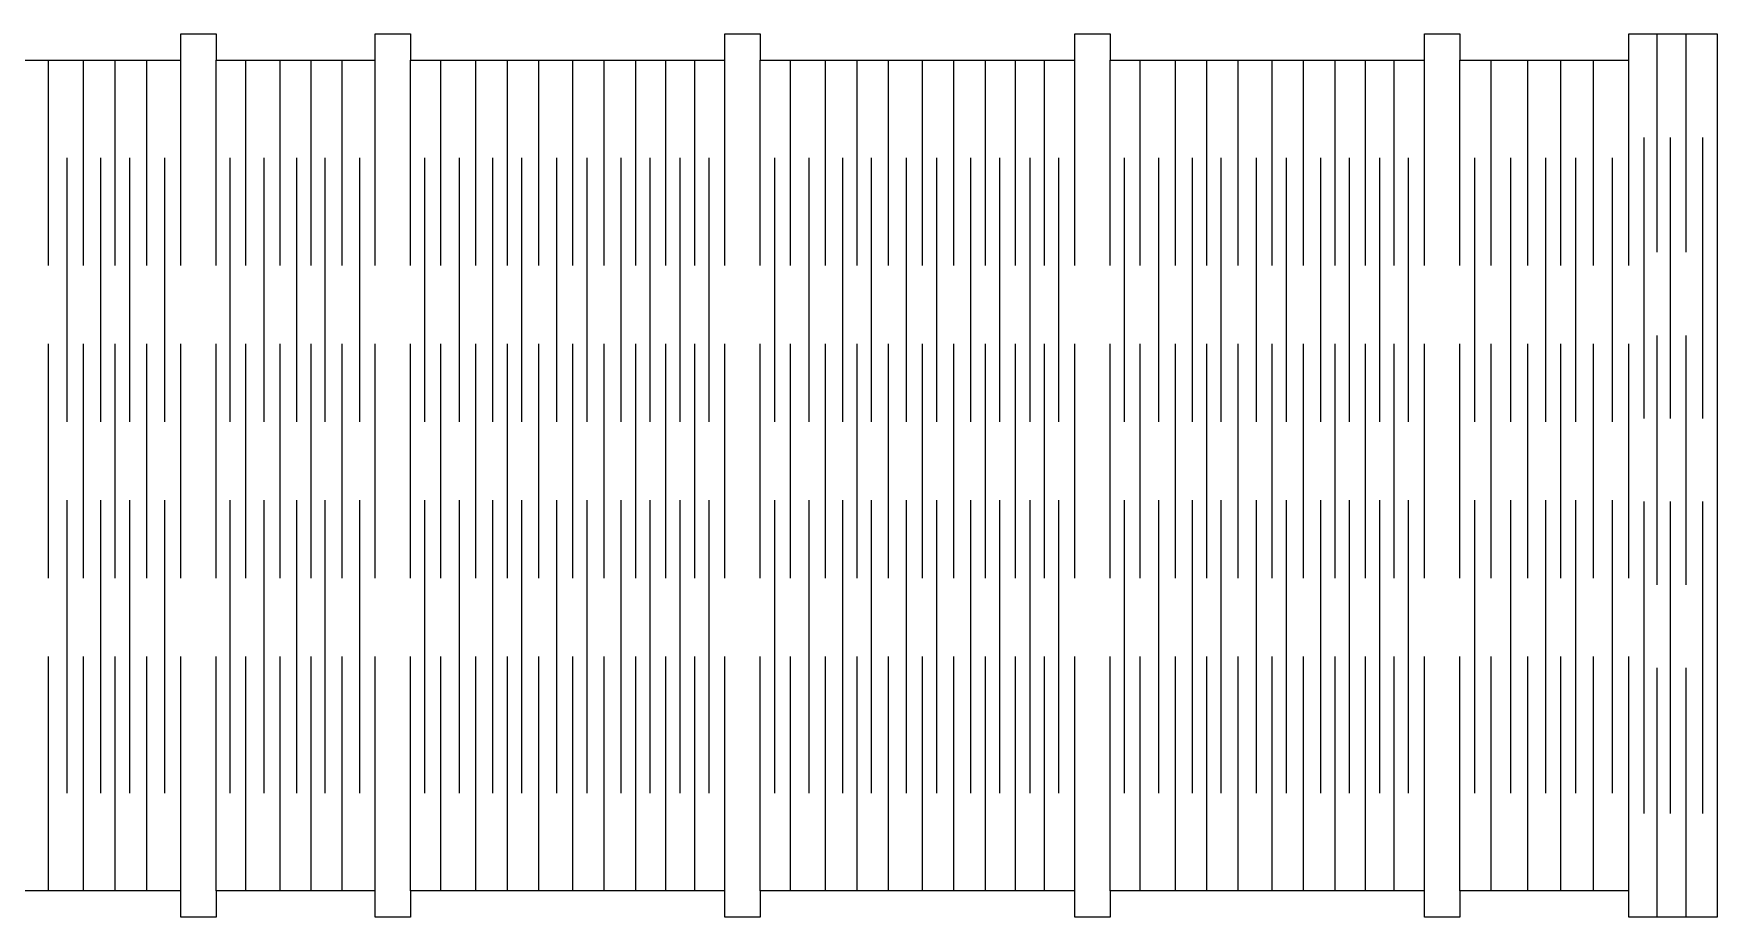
# Model space of a CAD drawing. Header units: millimetres. Extents: x -385 to 385, y -605 to 605.
# Drawn here: x -194.2 to -3.5, y -604.7 to -504.7 of the extents above; entities that cross this region are included whole.
import ezdxf

# ---------------------------------------------------------------- set-up
doc = ezdxf.new("R2010")
doc.units = ezdxf.units.MM
doc.header["$MEASUREMENT"] = 0
doc.layers.add('Camada 1', color=7, linetype='Continuous')

msp = doc.modelspace()

# ---------------------------------------------------------------- linework, layer by layer
at = {"layer": 'Camada 1', "color": 250, "lineweight": 20}
msp.add_open_spline([(-72.3101, -601.7495), (-72.3101, -601.7495), (-36.698, -601.7495), (-36.698, -601.7495), (-36.698, -601.7495), (-36.698, -601.7495), (-36.698, -604.7495), (-36.698, -604.7495), (-36.698, -604.7495), (-36.698, -604.7495), (-32.6941, -604.7495), (-32.6941, -604.7495), (-32.6941, -604.7495), (-32.6941, -604.7495), (-32.6941, -601.7495), (-32.6941, -601.7495), (-32.6941, -601.7495), (-32.6941, -601.7495), (-13.5233, -601.7495), (-13.5233, -601.7495), (-13.5233, -601.7495), (-13.5233, -601.7495), (-13.5233, -604.7495), (-13.5233, -604.7495), (-13.5233, -604.7495), (-13.5233, -604.7495), (-3.5152, -604.7495), (-3.5152, -604.7495), (-3.5152, -604.7495), (-3.5152, -604.7495), (-3.5152, -504.7495), (-3.5152, -504.7495), (-3.5152, -504.7495), (-3.5152, -504.7495), (-13.5233, -504.7495), (-13.5233, -504.7495), (-13.5233, -504.7495), (-13.5233, -504.7495), (-13.5233, -507.7495), (-13.5233, -507.7495), (-13.5233, -507.7495), (-13.5233, -507.7495), (-32.6941, -507.7495), (-32.6941, -507.7495), (-32.6941, -507.7495), (-32.6941, -507.7495), (-32.6941, -504.7495), (-32.6941, -504.7495), (-32.6941, -504.7495), (-32.6941, -504.7495), (-36.698, -504.7495), (-36.698, -504.7495), (-36.698, -504.7495), (-36.698, -504.7495), (-36.698, -507.7495), (-36.698, -507.7495), (-36.698, -507.7495), (-36.698, -507.7495), (-72.3101, -507.7495), (-72.3101, -507.7495), (-72.3101, -507.7495), (-72.3101, -507.7495), (-72.3101, -504.7495), (-72.3101, -504.7495), (-72.3101, -504.7495), (-72.3101, -504.7495), (-76.314, -504.7495), (-76.314, -504.7495), (-76.314, -504.7495), (-76.314, -504.7495), (-76.314, -507.7495), (-76.314, -507.7495), (-76.314, -507.7495), (-76.314, -507.7495), (-111.926, -507.7495), (-111.926, -507.7495), (-111.926, -507.7495), (-111.926, -507.7495), (-111.926, -504.7495), (-111.926, -504.7495), (-111.926, -504.7495), (-111.926, -504.7495), (-115.93, -504.7495), (-115.93, -504.7495), (-115.93, -504.7495), (-115.93, -504.7495), (-115.93, -507.7495), (-115.93, -507.7495), (-115.93, -507.7495), (-115.93, -507.7495), (-151.542, -507.7495), (-151.542, -507.7495), (-151.542, -507.7495), (-151.542, -507.7495), (-151.542, -504.7495), (-151.542, -504.7495), (-151.542, -504.7495), (-151.542, -504.7495), (-155.546, -504.7495), (-155.546, -504.7495), (-155.546, -504.7495), (-155.546, -504.7495), (-155.546, -507.7495), (-155.546, -507.7495), (-155.546, -507.7495), (-155.546, -507.7495), (-173.5685, -507.7495), (-173.5685, -507.7495), (-173.5685, -507.7495), (-173.5685, -507.7495), (-173.5685, -504.7495), (-173.5685, -504.7495), (-173.5685, -504.7495), (-173.5685, -504.7495), (-177.5699, -504.7495), (-177.5699, -504.7495), (-177.5699, -504.7495), (-177.5699, -504.7495), (-177.5699, -507.7495), (-177.5699, -507.7495), (-177.5699, -507.7495), (-177.5699, -507.7495), (-196.0045, -507.7495), (-196.0045, -507.7495), (-196.0045, -507.7495), (-196.0045, -507.7495), (-196.0045, -504.7495), (-196.0045, -504.7495), (-196.0045, -504.7495), (-196.0045, -504.7495), (-200.0059, -504.7495), (-200.0059, -504.7495), (-200.0059, -504.7495), (-200.0059, -504.7495), (-200.0059, -507.7495), (-200.0059, -507.7495), (-200.0059, -507.7495), (-200.0059, -507.7495), (-218.0095, -507.7495), (-218.0095, -507.7495), (-218.0095, -507.7495), (-218.0095, -507.7495), (-218.0095, -504.7495), (-218.0095, -504.7495), (-218.0095, -504.7495), (-218.0095, -504.7495), (-233.0095, -504.7495), (-233.0095, -504.7495), (-233.0095, -504.7495), (-233.0095, -504.7495), (-233.0095, -507.7495), (-233.0095, -507.7495), (-233.0095, -507.7495), (-233.0095, -507.7495), (-264.3383, -507.7495), (-264.3383, -507.7495), (-264.3383, -507.7495), (-264.3383, -507.7495), (-264.3383, -504.7495), (-264.3383, -504.7495), (-264.3383, -504.7495), (-264.3383, -504.7495), (-279.3383, -504.7495), (-279.3383, -504.7495), (-279.3383, -504.7495), (-279.3383, -504.7495), (-279.3383, -507.7495), (-279.3383, -507.7495), (-279.3383, -507.7495), (-279.3383, -507.7495), (-310.6672, -507.7495), (-310.6672, -507.7495), (-310.6672, -507.7495), (-310.6672, -507.7495), (-310.6672, -504.7495), (-310.6672, -504.7495), (-310.6672, -504.7495), (-310.6672, -504.7495), (-325.6672, -504.7495), (-325.6672, -504.7495), (-325.6672, -504.7495), (-325.6672, -504.7495), (-325.6672, -507.7495), (-325.6672, -507.7495), (-325.6672, -507.7495), (-325.6672, -507.7495), (-356.996, -507.7495), (-356.996, -507.7495), (-356.996, -507.7495), (-356.996, -507.7495), (-356.996, -504.7495), (-356.996, -504.7495), (-356.996, -504.7495), (-356.996, -504.7495), (-371.996, -504.7495), (-371.996, -504.7495), (-371.996, -504.7495), (-371.996, -504.7495), (-371.996, -507.7495), (-371.996, -507.7495), (-371.996, -507.7495), (-371.996, -507.7495), (-381.996, -507.7495), (-381.996, -507.7495), (-381.996, -507.7495), (-381.996, -507.7495), (-381.996, -517.7495), (-381.996, -517.7495), (-381.996, -517.7495), (-381.996, -517.7495), (-384.996, -517.7495), (-384.996, -517.7495), (-384.996, -517.7495), (-384.996, -517.7495), (-384.996, -527.7495), (-384.996, -527.7495), (-384.996, -527.7495), (-384.996, -527.7495), (-381.996, -527.7495), (-381.996, -527.7495), (-381.996, -527.7495), (-381.996, -527.7495), (-381.996, -549.7495), (-381.996, -549.7495), (-381.996, -549.7495), (-381.996, -549.7495), (-384.996, -549.7495), (-384.996, -549.7495), (-384.996, -549.7495), (-384.996, -549.7495), (-384.996, -559.7495), (-384.996, -559.7495), (-384.996, -559.7495), (-384.996, -559.7495), (-381.996, -559.7495), (-381.996, -559.7495), (-381.996, -559.7495), (-381.996, -559.7495), (-381.996, -581.7495), (-381.996, -581.7495), (-381.996, -581.7495), (-381.996, -581.7495), (-384.996, -581.7495), (-384.996, -581.7495), (-384.996, -581.7495), (-384.996, -581.7495), (-384.996, -591.7495), (-384.996, -591.7495), (-384.996, -591.7495), (-384.996, -591.7495), (-381.996, -591.7495), (-381.996, -591.7495), (-381.996, -591.7495), (-381.996, -591.7495), (-381.996, -601.7495), (-381.996, -601.7495), (-381.996, -601.7495), (-381.996, -601.7495), (-371.996, -601.7495), (-371.996, -601.7495), (-371.996, -601.7495), (-371.996, -601.7495), (-371.996, -604.7495), (-371.996, -604.7495), (-371.996, -604.7495), (-371.996, -604.7495), (-356.996, -604.7495), (-356.996, -604.7495), (-356.996, -604.7495), (-356.996, -604.7495), (-356.996, -601.7495), (-356.996, -601.7495), (-356.996, -601.7495), (-356.996, -601.7495), (-325.6672, -601.7495), (-325.6672, -601.7495), (-325.6672, -601.7495), (-325.6672, -601.7495), (-325.6672, -604.7495), (-325.6672, -604.7495), (-325.6672, -604.7495), (-325.6672, -604.7495), (-310.6672, -604.7495), (-310.6672, -604.7495), (-310.6672, -604.7495), (-310.6672, -604.7495), (-310.6672, -601.7495), (-310.6672, -601.7495), (-310.6672, -601.7495), (-310.6672, -601.7495), (-279.3383, -601.7495), (-279.3383, -601.7495), (-279.3383, -601.7495), (-279.3383, -601.7495), (-279.3383, -604.7495), (-279.3383, -604.7495), (-279.3383, -604.7495), (-279.3383, -604.7495), (-264.3383, -604.7495), (-264.3383, -604.7495), (-264.3383, -604.7495), (-264.3383, -604.7495), (-264.3383, -601.7495), (-264.3383, -601.7495), (-264.3383, -601.7495), (-264.3383, -601.7495), (-233.0095, -601.7495), (-233.0095, -601.7495), (-233.0095, -601.7495), (-233.0095, -601.7495), (-233.0095, -604.7495), (-233.0095, -604.7495), (-233.0095, -604.7495), (-233.0095, -604.7495), (-218.0095, -604.7495), (-218.0095, -604.7495), (-218.0095, -604.7495), (-218.0095, -604.7495), (-218.0095, -601.7495), (-218.0095, -601.7495), (-218.0095, -601.7495), (-218.0095, -601.7495), (-200.0059, -601.7495), (-200.0059, -601.7495), (-200.0059, -601.7495), (-200.0059, -601.7495), (-200.0059, -604.7495), (-200.0059, -604.7495), (-200.0059, -604.7495), (-200.0059, -604.7495), (-196.0045, -604.7495), (-196.0045, -604.7495), (-196.0045, -604.7495), (-196.0045, -604.7495), (-196.0045, -601.7495), (-196.0045, -601.7495), (-196.0045, -601.7495), (-196.0045, -601.7495), (-177.5699, -601.7495), (-177.5699, -601.7495), (-177.5699, -601.7495), (-177.5699, -601.7495), (-177.5699, -604.7495), (-177.5699, -604.7495), (-177.5699, -604.7495), (-177.5699, -604.7495), (-173.5685, -604.7495), (-173.5685, -604.7495), (-173.5685, -604.7495), (-173.5685, -604.7495), (-173.5685, -601.7495), (-173.5685, -601.7495), (-173.5685, -601.7495), (-173.5685, -601.7495), (-155.546, -601.7495), (-155.546, -601.7495), (-155.546, -601.7495), (-155.546, -601.7495), (-155.546, -604.7495), (-155.546, -604.7495), (-155.546, -604.7495), (-155.546, -604.7495), (-151.542, -604.7495), (-151.542, -604.7495), (-151.542, -604.7495), (-151.542, -604.7495), (-151.542, -601.7495), (-151.542, -601.7495), (-151.542, -601.7495), (-151.542, -601.7495), (-115.93, -601.7495), (-115.93, -601.7495), (-115.93, -601.7495), (-115.93, -601.7495), (-115.93, -604.7495), (-115.93, -604.7495), (-115.93, -604.7495), (-115.93, -604.7495), (-111.926, -604.7495), (-111.926, -604.7495), (-111.926, -604.7495), (-111.926, -604.7495), (-111.926, -601.7495), (-111.926, -601.7495), (-111.926, -601.7495), (-111.926, -601.7495), (-76.314, -601.7495), (-76.314, -601.7495), (-76.314, -601.7495), (-76.314, -601.7495), (-76.314, -604.7495), (-76.314, -604.7495), (-76.314, -604.7495), (-76.314, -604.7495), (-72.3101, -604.7495), (-72.3101, -604.7495), (-72.3101, -604.7495), (-72.3101, -604.7495), (-72.3101, -601.7495), (-72.3101, -601.7495)], degree=3, knots=[0, 0, 0, 0, 0.00990099, 0.00990099, 0.00990099, 0.00990099, 0.01980198, 0.01980198, 0.01980198, 0.01980198, 0.02970297, 0.02970297, 0.02970297, 0.02970297, 0.03960396, 0.03960396, 0.03960396, 0.03960396, 0.04950495, 0.04950495, 0.04950495, 0.04950495, 0.05940594, 0.05940594, 0.05940594, 0.05940594, 0.06930693, 0.06930693, 0.06930693, 0.06930693, 0.07920792, 0.07920792, 0.07920792, 0.07920792, 0.08910891, 0.08910891, 0.08910891, 0.08910891, 0.0990099, 0.0990099, 0.0990099, 0.0990099, 0.10891089, 0.10891089, 0.10891089, 0.10891089, 0.11881188, 0.11881188, 0.11881188, 0.11881188, 0.12871287, 0.12871287, 0.12871287, 0.12871287, 0.13861386, 0.13861386, 0.13861386, 0.13861386, 0.14851485, 0.14851485, 0.14851485, 0.14851485, 0.15841584, 0.15841584, 0.15841584, 0.15841584, 0.16831683, 0.16831683, 0.16831683, 0.16831683, 0.17821782, 0.17821782, 0.17821782, 0.17821782, 0.18811881, 0.18811881, 0.18811881, 0.18811881, 0.1980198, 0.1980198, 0.1980198, 0.1980198, 0.20792079, 0.20792079, 0.20792079, 0.20792079, 0.21782178, 0.21782178, 0.21782178, 0.21782178, 0.22772277, 0.22772277, 0.22772277, 0.22772277, 0.23762376, 0.23762376, 0.23762376, 0.23762376, 0.24752475, 0.24752475, 0.24752475, 0.24752475, 0.25742574, 0.25742574, 0.25742574, 0.25742574, 0.26732673, 0.26732673, 0.26732673, 0.26732673, 0.27722772, 0.27722772, 0.27722772, 0.27722772, 0.28712871, 0.28712871, 0.28712871, 0.28712871, 0.2970297, 0.2970297, 0.2970297, 0.2970297, 0.30693069, 0.30693069, 0.30693069, 0.30693069, 0.31683168, 0.31683168, 0.31683168, 0.31683168, 0.32673267, 0.32673267, 0.32673267, 0.32673267, 0.33663366, 0.33663366, 0.33663366, 0.33663366, 0.34653465, 0.34653465, 0.34653465, 0.34653465, 0.35643564, 0.35643564, 0.35643564, 0.35643564, 0.36633663, 0.36633663, 0.36633663, 0.36633663, 0.37623762, 0.37623762, 0.37623762, 0.37623762, 0.38613861, 0.38613861, 0.38613861, 0.38613861, 0.3960396, 0.3960396, 0.3960396, 0.3960396, 0.40594059, 0.40594059, 0.40594059, 0.40594059, 0.41584158, 0.41584158, 0.41584158, 0.41584158, 0.42574257, 0.42574257, 0.42574257, 0.42574257, 0.43564356, 0.43564356, 0.43564356, 0.43564356, 0.44554455, 0.44554455, 0.44554455, 0.44554455, 0.45544554, 0.45544554, 0.45544554, 0.45544554, 0.46534653, 0.46534653, 0.46534653, 0.46534653, 0.47524752, 0.47524752, 0.47524752, 0.47524752, 0.48514851, 0.48514851, 0.48514851, 0.48514851, 0.4950495, 0.4950495, 0.4950495, 0.4950495, 0.5049505, 0.5049505, 0.5049505, 0.5049505, 0.51485149, 0.51485149, 0.51485149, 0.51485149, 0.52475248, 0.52475248, 0.52475248, 0.52475248, 0.53465347, 0.53465347, 0.53465347, 0.53465347, 0.54455446, 0.54455446, 0.54455446, 0.54455446, 0.55445545, 0.55445545, 0.55445545, 0.55445545, 0.56435644, 0.56435644, 0.56435644, 0.56435644, 0.57425743, 0.57425743, 0.57425743, 0.57425743, 0.58415842, 0.58415842, 0.58415842, 0.58415842, 0.59405941, 0.59405941, 0.59405941, 0.59405941, 0.6039604, 0.6039604, 0.6039604, 0.6039604, 0.61386139, 0.61386139, 0.61386139, 0.61386139, 0.62376238, 0.62376238, 0.62376238, 0.62376238, 0.63366337, 0.63366337, 0.63366337, 0.63366337, 0.64356436, 0.64356436, 0.64356436, 0.64356436, 0.65346535, 0.65346535, 0.65346535, 0.65346535, 0.66336634, 0.66336634, 0.66336634, 0.66336634, 0.67326733, 0.67326733, 0.67326733, 0.67326733, 0.68316832, 0.68316832, 0.68316832, 0.68316832, 0.69306931, 0.69306931, 0.69306931, 0.69306931, 0.7029703, 0.7029703, 0.7029703, 0.7029703, 0.71287129, 0.71287129, 0.71287129, 0.71287129, 0.72277228, 0.72277228, 0.72277228, 0.72277228, 0.73267327, 0.73267327, 0.73267327, 0.73267327, 0.74257426, 0.74257426, 0.74257426, 0.74257426, 0.75247525, 0.75247525, 0.75247525, 0.75247525, 0.76237624, 0.76237624, 0.76237624, 0.76237624, 0.77227723, 0.77227723, 0.77227723, 0.77227723, 0.78217822, 0.78217822, 0.78217822, 0.78217822, 0.79207921, 0.79207921, 0.79207921, 0.79207921, 0.8019802, 0.8019802, 0.8019802, 0.8019802, 0.81188119, 0.81188119, 0.81188119, 0.81188119, 0.82178218, 0.82178218, 0.82178218, 0.82178218, 0.83168317, 0.83168317, 0.83168317, 0.83168317, 0.84158416, 0.84158416, 0.84158416, 0.84158416, 0.85148515, 0.85148515, 0.85148515, 0.85148515, 0.86138614, 0.86138614, 0.86138614, 0.86138614, 0.87128713, 0.87128713, 0.87128713, 0.87128713, 0.88118812, 0.88118812, 0.88118812, 0.88118812, 0.89108911, 0.89108911, 0.89108911, 0.89108911, 0.9009901, 0.9009901, 0.9009901, 0.9009901, 0.91089109, 0.91089109, 0.91089109, 0.91089109, 0.92079208, 0.92079208, 0.92079208, 0.92079208, 0.93069307, 0.93069307, 0.93069307, 0.93069307, 0.94059406, 0.94059406, 0.94059406, 0.94059406, 0.95049505, 0.95049505, 0.95049505, 0.95049505, 0.96039604, 0.96039604, 0.96039604, 0.96039604, 0.97029703, 0.97029703, 0.97029703, 0.97029703, 0.98019802, 0.98019802, 0.98019802, 0.98019802, 1, 1, 1, 1], dxfattribs=at)
for points in [[(-10.3204, -529.4852), (-10.3204, -529.4852), (-10.3204, -504.7495), (-10.3204, -504.7495)], [(-7.0403, -529.4852), (-7.0403, -529.4852), (-7.0403, -504.7495), (-7.0403, -504.7495)], [(-192.5662, -531.0011), (-192.5662, -531.0011), (-192.5662, -507.7495), (-192.5662, -507.7495)], [(-188.5772, -531.0011), (-188.5772, -531.0011), (-188.5772, -507.7495), (-188.5772, -507.7495)], [(-184.9969, -531.0011), (-184.9969, -531.0011), (-184.9969, -507.7495), (-184.9969, -507.7495)], [(-181.417, -531.0011), (-181.417, -531.0011), (-181.417, -507.7495), (-181.417, -507.7495)], [(-177.5699, -531.0011), (-177.5699, -531.0011), (-177.5699, -507.7495), (-177.5699, -507.7495)], [(-173.5683, -531.0011), (-173.5683, -531.0011), (-173.5683, -507.7495), (-173.5683, -507.7495)], [(-170.2071, -531.0011), (-170.2071, -531.0011), (-170.2071, -507.7495), (-170.2071, -507.7495)], [(-166.3072, -531.0011), (-166.3072, -531.0011), (-166.3072, -507.7495), (-166.3072, -507.7495)], [(-162.807, -531.0011), (-162.807, -531.0011), (-162.807, -507.7495), (-162.807, -507.7495)], [(-159.3071, -531.0011), (-159.3071, -531.0011), (-159.3071, -507.7495), (-159.3071, -507.7495)], [(-155.546, -531.0011), (-155.546, -531.0011), (-155.546, -507.7495), (-155.546, -507.7495)], [(-151.5419, -531.0011), (-151.5419, -531.0011), (-151.5419, -507.7495), (-151.5419, -507.7495)], [(-148.1167, -531.0011), (-148.1167, -531.0011), (-148.1167, -507.7495), (-148.1167, -507.7495)], [(-144.1426, -531.0011), (-144.1426, -531.0011), (-144.1426, -507.7495), (-144.1426, -507.7495)], [(-140.5757, -531.0011), (-140.5757, -531.0011), (-140.5757, -507.7495), (-140.5757, -507.7495)], [(-137.0092, -531.0011), (-137.0092, -531.0011), (-137.0092, -507.7495), (-137.0092, -507.7495)], [(-133.1765, -531.0011), (-133.1765, -531.0011), (-133.1765, -507.7495), (-133.1765, -507.7495)], [(-129.61, -531.0011), (-129.61, -531.0011), (-129.61, -507.7495), (-129.61, -507.7495)], [(-126.0431, -531.0011), (-126.0431, -531.0011), (-126.0431, -507.7495), (-126.0431, -507.7495)], [(-122.6178, -531.0011), (-122.6178, -531.0011), (-122.6178, -507.7495), (-122.6178, -507.7495)], [(-119.3552, -531.0011), (-119.3552, -531.0011), (-119.3552, -507.7495), (-119.3552, -507.7495)], [(-115.93, -531.0011), (-115.93, -531.0011), (-115.93, -507.7495), (-115.93, -507.7495)], [(-111.9259, -531.0011), (-111.9259, -531.0011), (-111.9259, -507.7495), (-111.9259, -507.7495)], [(-108.5007, -531.0011), (-108.5007, -531.0011), (-108.5007, -507.7495), (-108.5007, -507.7495)], [(-104.5266, -531.0011), (-104.5266, -531.0011), (-104.5266, -507.7495), (-104.5266, -507.7495)], [(-100.9597, -531.0011), (-100.9597, -531.0011), (-100.9597, -507.7495), (-100.9597, -507.7495)], [(-97.3932, -531.0011), (-97.3932, -531.0011), (-97.3932, -507.7495), (-97.3932, -507.7495)], [(-93.5605, -531.0011), (-93.5605, -531.0011), (-93.5605, -507.7495), (-93.5605, -507.7495)], [(-89.994, -531.0011), (-89.994, -531.0011), (-89.994, -507.7495), (-89.994, -507.7495)], [(-86.4271, -531.0011), (-86.4271, -531.0011), (-86.4271, -507.7495), (-86.4271, -507.7495)], [(-83.0018, -531.0011), (-83.0018, -531.0011), (-83.0018, -507.7495), (-83.0018, -507.7495)], [(-79.7392, -531.0011), (-79.7392, -531.0011), (-79.7392, -507.7495), (-79.7392, -507.7495)], [(-76.314, -531.0011), (-76.314, -531.0011), (-76.314, -507.7495), (-76.314, -507.7495)], [(-72.3101, -531.0011), (-72.3101, -531.0011), (-72.3101, -507.7495), (-72.3101, -507.7495)], [(-68.8849, -531.0011), (-68.8849, -531.0011), (-68.8849, -507.7495), (-68.8849, -507.7495)], [(-64.9108, -531.0011), (-64.9108, -531.0011), (-64.9108, -507.7495), (-64.9108, -507.7495)], [(-61.3439, -531.0011), (-61.3439, -531.0011), (-61.3439, -507.7495), (-61.3439, -507.7495)], [(-57.7774, -531.0011), (-57.7774, -531.0011), (-57.7774, -507.7495), (-57.7774, -507.7495)], [(-53.9447, -531.0011), (-53.9447, -531.0011), (-53.9447, -507.7495), (-53.9447, -507.7495)], [(-50.3782, -531.0011), (-50.3782, -531.0011), (-50.3782, -507.7495), (-50.3782, -507.7495)], [(-46.8113, -531.0011), (-46.8113, -531.0011), (-46.8113, -507.7495), (-46.8113, -507.7495)], [(-43.386, -531.0011), (-43.386, -531.0011), (-43.386, -507.7495), (-43.386, -507.7495)], [(-40.1234, -531.0011), (-40.1234, -531.0011), (-40.1234, -507.7495), (-40.1234, -507.7495)], [(-36.6982, -531.0011), (-36.6982, -531.0011), (-36.6982, -507.7495), (-36.6982, -507.7495)], [(-32.6941, -531.0011), (-32.6941, -531.0011), (-32.6941, -507.7495), (-32.6941, -507.7495)], [(-29.1187, -531.0011), (-29.1187, -531.0011), (-29.1187, -507.7495), (-29.1187, -507.7495)], [(-24.9704, -531.0011), (-24.9704, -531.0011), (-24.9704, -507.7495), (-24.9704, -507.7495)], [(-21.2471, -531.0011), (-21.2471, -531.0011), (-21.2471, -507.7495), (-21.2471, -507.7495)], [(-17.5242, -531.0011), (-17.5242, -531.0011), (-17.5242, -507.7495), (-17.5242, -507.7495)], [(-13.5235, -531.0011), (-13.5235, -531.0011), (-13.5235, -507.7495), (-13.5235, -507.7495)], [(-11.8207, -548.3014), (-11.8207, -548.3014), (-11.8207, -516.5096), (-11.8207, -516.5096)], [(-8.8201, -548.3014), (-8.8201, -548.3014), (-8.8201, -516.5096), (-8.8201, -516.5096)], [(-5.161, -548.3014), (-5.161, -548.3014), (-5.161, -516.5096), (-5.161, -516.5096)], [(-190.4395, -548.6883), (-190.4395, -548.6883), (-190.4395, -518.804), (-190.4395, -518.804)], [(-186.6343, -548.6883), (-186.6343, -548.6883), (-186.6343, -518.804), (-186.6343, -518.804)], [(-183.3594, -548.6883), (-183.3594, -548.6883), (-183.3594, -518.804), (-183.3594, -518.804)], [(-179.3659, -548.6883), (-179.3659, -548.6883), (-179.3659, -518.804), (-179.3659, -518.804)], [(-171.9675, -548.6883), (-171.9675, -548.6883), (-171.9675, -518.804), (-171.9675, -518.804)], [(-168.1279, -548.6883), (-168.1279, -548.6883), (-168.1279, -518.804), (-168.1279, -518.804)], [(-164.4078, -548.6883), (-164.4078, -548.6883), (-164.4078, -518.804), (-164.4078, -518.804)], [(-161.2061, -548.6883), (-161.2061, -548.6883), (-161.2061, -518.804), (-161.2061, -518.804)], [(-157.3018, -548.6883), (-157.3018, -548.6883), (-157.3018, -518.804), (-157.3018, -518.804)], [(-149.9106, -548.6883), (-149.9106, -548.6883), (-149.9106, -518.804), (-149.9106, -518.804)], [(-145.9979, -548.6883), (-145.9979, -548.6883), (-145.9979, -518.804), (-145.9979, -518.804)], [(-142.207, -548.6883), (-142.207, -548.6883), (-142.207, -518.804), (-142.207, -518.804)], [(-138.9444, -548.6883), (-138.9444, -548.6883), (-138.9444, -518.804), (-138.9444, -518.804)], [(-134.9657, -548.6883), (-134.9657, -548.6883), (-134.9657, -518.804), (-134.9657, -518.804)], [(-131.5452, -548.6883), (-131.5452, -548.6883), (-131.5452, -518.804), (-131.5452, -518.804)], [(-127.6744, -548.6883), (-127.6744, -548.6883), (-127.6744, -518.804), (-127.6744, -518.804)], [(-124.4118, -548.6883), (-124.4118, -548.6883), (-124.4118, -518.804), (-124.4118, -518.804)], [(-120.9865, -548.6883), (-120.9865, -548.6883), (-120.9865, -518.804), (-120.9865, -518.804)], [(-117.7239, -548.6883), (-117.7239, -548.6883), (-117.7239, -518.804), (-117.7239, -518.804)], [(-110.2946, -548.6883), (-110.2946, -548.6883), (-110.2946, -518.804), (-110.2946, -518.804)], [(-106.3819, -548.6883), (-106.3819, -548.6883), (-106.3819, -518.804), (-106.3819, -518.804)], [(-102.591, -548.6883), (-102.591, -548.6883), (-102.591, -518.804), (-102.591, -518.804)], [(-99.3284, -548.6883), (-99.3284, -548.6883), (-99.3284, -518.804), (-99.3284, -518.804)], [(-95.3497, -548.6883), (-95.3497, -548.6883), (-95.3497, -518.804), (-95.3497, -518.804)], [(-91.9292, -548.6883), (-91.9292, -548.6883), (-91.9292, -518.804), (-91.9292, -518.804)], [(-88.0584, -548.6883), (-88.0584, -548.6883), (-88.0584, -518.804), (-88.0584, -518.804)], [(-84.7958, -548.6883), (-84.7958, -548.6883), (-84.7958, -518.804), (-84.7958, -518.804)], [(-81.3705, -548.6883), (-81.3705, -548.6883), (-81.3705, -518.804), (-81.3705, -518.804)], [(-78.1079, -548.6883), (-78.1079, -548.6883), (-78.1079, -518.804), (-78.1079, -518.804)], [(-70.6788, -548.6883), (-70.6788, -548.6883), (-70.6788, -518.804), (-70.6788, -518.804)], [(-66.7661, -548.6883), (-66.7661, -548.6883), (-66.7661, -518.804), (-66.7661, -518.804)], [(-62.9752, -548.6883), (-62.9752, -548.6883), (-62.9752, -518.804), (-62.9752, -518.804)], [(-59.7126, -548.6883), (-59.7126, -548.6883), (-59.7126, -518.804), (-59.7126, -518.804)], [(-55.7339, -548.6883), (-55.7339, -548.6883), (-55.7339, -518.804), (-55.7339, -518.804)], [(-52.3134, -548.6883), (-52.3134, -548.6883), (-52.3134, -518.804), (-52.3134, -518.804)], [(-48.4426, -548.6883), (-48.4426, -548.6883), (-48.4426, -518.804), (-48.4426, -518.804)], [(-45.18, -548.6883), (-45.18, -548.6883), (-45.18, -518.804), (-45.18, -518.804)], [(-41.7547, -548.6883), (-41.7547, -548.6883), (-41.7547, -518.804), (-41.7547, -518.804)], [(-38.4921, -548.6883), (-38.4921, -548.6883), (-38.4921, -518.804), (-38.4921, -518.804)], [(-30.9913, -548.6883), (-30.9913, -548.6883), (-30.9913, -518.804), (-30.9913, -518.804)], [(-26.9071, -548.6883), (-26.9071, -548.6883), (-26.9071, -518.804), (-26.9071, -518.804)], [(-22.9499, -548.6883), (-22.9499, -548.6883), (-22.9499, -518.804), (-22.9499, -518.804)], [(-19.5442, -548.6883), (-19.5442, -548.6883), (-19.5442, -518.804), (-19.5442, -518.804)], [(-15.3912, -548.6883), (-15.3912, -548.6883), (-15.3912, -518.804), (-15.3912, -518.804)], [(-10.3204, -567.1173), (-10.3204, -567.1173), (-10.3204, -538.8933), (-10.3204, -538.8933)], [(-7.0403, -567.1173), (-7.0403, -567.1173), (-7.0403, -538.8933), (-7.0403, -538.8933)], [(-192.5662, -566.3752), (-192.5662, -566.3752), (-192.5662, -539.8447), (-192.5662, -539.8447)], [(-188.5772, -566.3752), (-188.5772, -566.3752), (-188.5772, -539.8447), (-188.5772, -539.8447)], [(-184.9969, -566.3752), (-184.9969, -566.3752), (-184.9969, -539.8447), (-184.9969, -539.8447)], [(-181.417, -566.3752), (-181.417, -566.3752), (-181.417, -539.8447), (-181.417, -539.8447)], [(-177.5699, -566.3752), (-177.5699, -566.3752), (-177.5699, -539.8447), (-177.5699, -539.8447)], [(-173.5683, -566.3752), (-173.5683, -566.3752), (-173.5683, -539.8447), (-173.5683, -539.8447)], [(-170.2071, -566.3752), (-170.2071, -566.3752), (-170.2071, -539.8447), (-170.2071, -539.8447)], [(-166.3072, -566.3752), (-166.3072, -566.3752), (-166.3072, -539.8447), (-166.3072, -539.8447)], [(-162.807, -566.3752), (-162.807, -566.3752), (-162.807, -539.8447), (-162.807, -539.8447)], [(-159.3071, -566.3752), (-159.3071, -566.3752), (-159.3071, -539.8447), (-159.3071, -539.8447)], [(-155.546, -566.3752), (-155.546, -566.3752), (-155.546, -539.8447), (-155.546, -539.8447)], [(-151.5419, -566.3752), (-151.5419, -566.3752), (-151.5419, -539.8447), (-151.5419, -539.8447)], [(-148.1167, -566.3752), (-148.1167, -566.3752), (-148.1167, -539.8447), (-148.1167, -539.8447)], [(-144.1426, -566.3752), (-144.1426, -566.3752), (-144.1426, -539.8447), (-144.1426, -539.8447)], [(-140.5757, -566.3752), (-140.5757, -566.3752), (-140.5757, -539.8447), (-140.5757, -539.8447)], [(-137.0092, -566.3752), (-137.0092, -566.3752), (-137.0092, -539.8447), (-137.0092, -539.8447)], [(-133.1765, -566.3752), (-133.1765, -566.3752), (-133.1765, -539.8447), (-133.1765, -539.8447)], [(-129.61, -566.3752), (-129.61, -566.3752), (-129.61, -539.8447), (-129.61, -539.8447)], [(-126.0431, -566.3752), (-126.0431, -566.3752), (-126.0431, -539.8447), (-126.0431, -539.8447)], [(-122.6178, -566.3752), (-122.6178, -566.3752), (-122.6178, -539.8447), (-122.6178, -539.8447)], [(-119.3552, -566.3752), (-119.3552, -566.3752), (-119.3552, -539.8447), (-119.3552, -539.8447)], [(-115.93, -566.3752), (-115.93, -566.3752), (-115.93, -539.8447), (-115.93, -539.8447)], [(-111.9259, -566.3752), (-111.9259, -566.3752), (-111.9259, -539.8447), (-111.9259, -539.8447)], [(-108.5007, -566.3752), (-108.5007, -566.3752), (-108.5007, -539.8447), (-108.5007, -539.8447)], [(-104.5266, -566.3752), (-104.5266, -566.3752), (-104.5266, -539.8447), (-104.5266, -539.8447)], [(-100.9597, -566.3752), (-100.9597, -566.3752), (-100.9597, -539.8447), (-100.9597, -539.8447)], [(-97.3932, -566.3752), (-97.3932, -566.3752), (-97.3932, -539.8447), (-97.3932, -539.8447)], [(-93.5605, -566.3752), (-93.5605, -566.3752), (-93.5605, -539.8447), (-93.5605, -539.8447)], [(-89.994, -566.3752), (-89.994, -566.3752), (-89.994, -539.8447), (-89.994, -539.8447)], [(-86.4271, -566.3752), (-86.4271, -566.3752), (-86.4271, -539.8447), (-86.4271, -539.8447)], [(-83.0018, -566.3752), (-83.0018, -566.3752), (-83.0018, -539.8447), (-83.0018, -539.8447)], [(-79.7392, -566.3752), (-79.7392, -566.3752), (-79.7392, -539.8447), (-79.7392, -539.8447)], [(-76.314, -566.3752), (-76.314, -566.3752), (-76.314, -539.8447), (-76.314, -539.8447)], [(-72.3101, -566.3752), (-72.3101, -566.3752), (-72.3101, -539.8447), (-72.3101, -539.8447)], [(-68.8849, -566.3752), (-68.8849, -566.3752), (-68.8849, -539.8447), (-68.8849, -539.8447)], [(-64.9108, -566.3752), (-64.9108, -566.3752), (-64.9108, -539.8447), (-64.9108, -539.8447)], [(-61.3439, -566.3752), (-61.3439, -566.3752), (-61.3439, -539.8447), (-61.3439, -539.8447)], [(-57.7774, -566.3752), (-57.7774, -566.3752), (-57.7774, -539.8447), (-57.7774, -539.8447)], [(-53.9447, -566.3752), (-53.9447, -566.3752), (-53.9447, -539.8447), (-53.9447, -539.8447)], [(-50.3782, -566.3752), (-50.3782, -566.3752), (-50.3782, -539.8447), (-50.3782, -539.8447)], [(-46.8113, -566.3752), (-46.8113, -566.3752), (-46.8113, -539.8447), (-46.8113, -539.8447)], [(-43.386, -566.3752), (-43.386, -566.3752), (-43.386, -539.8447), (-43.386, -539.8447)], [(-40.1234, -566.3752), (-40.1234, -566.3752), (-40.1234, -539.8447), (-40.1234, -539.8447)], [(-36.6982, -566.3752), (-36.6982, -566.3752), (-36.6982, -539.8447), (-36.6982, -539.8447)], [(-32.6941, -566.3752), (-32.6941, -566.3752), (-32.6941, -539.8447), (-32.6941, -539.8447)], [(-29.1187, -566.3752), (-29.1187, -566.3752), (-29.1187, -539.8447), (-29.1187, -539.8447)], [(-24.9704, -566.3752), (-24.9704, -566.3752), (-24.9704, -539.8447), (-24.9704, -539.8447)], [(-21.2471, -566.3752), (-21.2471, -566.3752), (-21.2471, -539.8447), (-21.2471, -539.8447)], [(-17.5242, -566.3752), (-17.5242, -566.3752), (-17.5242, -539.8447), (-17.5242, -539.8447)], [(-13.5235, -566.3752), (-13.5235, -566.3752), (-13.5235, -539.8447), (-13.5235, -539.8447)], [(-190.4395, -590.695), (-190.4395, -590.695), (-190.4395, -557.5316), (-190.4395, -557.5316)], [(-186.6343, -590.695), (-186.6343, -590.695), (-186.6343, -557.5316), (-186.6343, -557.5316)], [(-183.3594, -590.695), (-183.3594, -590.695), (-183.3594, -557.5316), (-183.3594, -557.5316)], [(-179.3659, -590.695), (-179.3659, -590.695), (-179.3659, -557.5316), (-179.3659, -557.5316)], [(-171.9675, -590.695), (-171.9675, -590.695), (-171.9675, -557.5316), (-171.9675, -557.5316)], [(-168.1279, -590.695), (-168.1279, -590.695), (-168.1279, -557.5316), (-168.1279, -557.5316)], [(-164.4078, -590.695), (-164.4078, -590.695), (-164.4078, -557.5316), (-164.4078, -557.5316)], [(-161.2061, -590.695), (-161.2061, -590.695), (-161.2061, -557.5316), (-161.2061, -557.5316)], [(-157.3018, -590.695), (-157.3018, -590.695), (-157.3018, -557.5316), (-157.3018, -557.5316)], [(-149.9106, -590.695), (-149.9106, -590.695), (-149.9106, -557.5316), (-149.9106, -557.5316)], [(-145.9979, -590.695), (-145.9979, -590.695), (-145.9979, -557.5316), (-145.9979, -557.5316)], [(-142.207, -590.695), (-142.207, -590.695), (-142.207, -557.5316), (-142.207, -557.5316)], [(-138.9444, -590.695), (-138.9444, -590.695), (-138.9444, -557.5316), (-138.9444, -557.5316)], [(-134.9657, -590.695), (-134.9657, -590.695), (-134.9657, -557.5316), (-134.9657, -557.5316)], [(-131.5452, -590.695), (-131.5452, -590.695), (-131.5452, -557.5316), (-131.5452, -557.5316)], [(-127.6744, -590.695), (-127.6744, -590.695), (-127.6744, -557.5316), (-127.6744, -557.5316)], [(-124.4118, -590.695), (-124.4118, -590.695), (-124.4118, -557.5316), (-124.4118, -557.5316)], [(-120.9865, -590.695), (-120.9865, -590.695), (-120.9865, -557.5316), (-120.9865, -557.5316)], [(-117.7239, -590.695), (-117.7239, -590.695), (-117.7239, -557.5316), (-117.7239, -557.5316)], [(-110.2946, -590.695), (-110.2946, -590.695), (-110.2946, -557.5316), (-110.2946, -557.5316)], [(-106.3819, -590.695), (-106.3819, -590.695), (-106.3819, -557.5316), (-106.3819, -557.5316)], [(-102.591, -590.695), (-102.591, -590.695), (-102.591, -557.5316), (-102.591, -557.5316)], [(-99.3284, -590.695), (-99.3284, -590.695), (-99.3284, -557.5316), (-99.3284, -557.5316)], [(-95.3497, -590.695), (-95.3497, -590.695), (-95.3497, -557.5316), (-95.3497, -557.5316)], [(-91.9292, -590.695), (-91.9292, -590.695), (-91.9292, -557.5316), (-91.9292, -557.5316)], [(-88.0584, -590.695), (-88.0584, -590.695), (-88.0584, -557.5316), (-88.0584, -557.5316)], [(-84.7958, -590.695), (-84.7958, -590.695), (-84.7958, -557.5316), (-84.7958, -557.5316)], [(-81.3705, -590.695), (-81.3705, -590.695), (-81.3705, -557.5316), (-81.3705, -557.5316)], [(-78.1079, -590.695), (-78.1079, -590.695), (-78.1079, -557.5316), (-78.1079, -557.5316)], [(-70.6788, -590.695), (-70.6788, -590.695), (-70.6788, -557.5316), (-70.6788, -557.5316)], [(-66.7661, -590.695), (-66.7661, -590.695), (-66.7661, -557.5316), (-66.7661, -557.5316)], [(-62.9752, -590.695), (-62.9752, -590.695), (-62.9752, -557.5316), (-62.9752, -557.5316)], [(-59.7126, -590.695), (-59.7126, -590.695), (-59.7126, -557.5316), (-59.7126, -557.5316)], [(-55.7339, -590.695), (-55.7339, -590.695), (-55.7339, -557.5316), (-55.7339, -557.5316)], [(-52.3134, -590.695), (-52.3134, -590.695), (-52.3134, -557.5316), (-52.3134, -557.5316)], [(-48.4426, -590.695), (-48.4426, -590.695), (-48.4426, -557.5316), (-48.4426, -557.5316)], [(-45.18, -590.695), (-45.18, -590.695), (-45.18, -557.5316), (-45.18, -557.5316)], [(-41.7547, -590.695), (-41.7547, -590.695), (-41.7547, -557.5316), (-41.7547, -557.5316)], [(-38.4921, -590.695), (-38.4921, -590.695), (-38.4921, -557.5316), (-38.4921, -557.5316)], [(-30.9913, -590.695), (-30.9913, -590.695), (-30.9913, -557.5316), (-30.9913, -557.5316)], [(-26.9071, -590.695), (-26.9071, -590.695), (-26.9071, -557.5316), (-26.9071, -557.5316)], [(-22.9499, -590.695), (-22.9499, -590.695), (-22.9499, -557.5316), (-22.9499, -557.5316)], [(-19.5442, -590.695), (-19.5442, -590.695), (-19.5442, -557.5316), (-19.5442, -557.5316)], [(-15.3912, -590.695), (-15.3912, -590.695), (-15.3912, -557.5316), (-15.3912, -557.5316)], [(-11.8207, -592.9894), (-11.8207, -592.9894), (-11.8207, -557.7092), (-11.8207, -557.7092)], [(-8.8201, -592.9894), (-8.8201, -592.9894), (-8.8201, -557.7092), (-8.8201, -557.7092)], [(-5.161, -592.9894), (-5.161, -592.9894), (-5.161, -557.7092), (-5.161, -557.7092)], [(-192.5662, -601.7495), (-192.5662, -601.7495), (-192.5662, -575.2189), (-192.5662, -575.2189)], [(-188.5772, -601.7495), (-188.5772, -601.7495), (-188.5772, -575.2189), (-188.5772, -575.2189)], [(-184.9969, -601.7495), (-184.9969, -601.7495), (-184.9969, -575.2189), (-184.9969, -575.2189)], [(-181.417, -601.7495), (-181.417, -601.7495), (-181.417, -575.2189), (-181.417, -575.2189)], [(-177.5699, -601.7495), (-177.5699, -601.7495), (-177.5699, -575.2189), (-177.5699, -575.2189)], [(-173.5683, -601.7495), (-173.5683, -601.7495), (-173.5683, -575.2189), (-173.5683, -575.2189)], [(-170.2071, -601.7495), (-170.2071, -601.7495), (-170.2071, -575.2189), (-170.2071, -575.2189)], [(-166.3072, -601.7495), (-166.3072, -601.7495), (-166.3072, -575.2189), (-166.3072, -575.2189)], [(-162.807, -601.7495), (-162.807, -601.7495), (-162.807, -575.2189), (-162.807, -575.2189)], [(-159.3071, -601.7495), (-159.3071, -601.7495), (-159.3071, -575.2189), (-159.3071, -575.2189)], [(-155.546, -601.7495), (-155.546, -601.7495), (-155.546, -575.2189), (-155.546, -575.2189)], [(-151.5419, -601.7495), (-151.5419, -601.7495), (-151.5419, -575.2189), (-151.5419, -575.2189)], [(-148.1167, -601.7495), (-148.1167, -601.7495), (-148.1167, -575.2189), (-148.1167, -575.2189)], [(-144.1426, -601.7495), (-144.1426, -601.7495), (-144.1426, -575.2189), (-144.1426, -575.2189)], [(-140.5757, -601.7495), (-140.5757, -601.7495), (-140.5757, -575.2189), (-140.5757, -575.2189)], [(-137.0092, -601.7495), (-137.0092, -601.7495), (-137.0092, -575.2189), (-137.0092, -575.2189)], [(-133.1765, -601.7495), (-133.1765, -601.7495), (-133.1765, -575.2189), (-133.1765, -575.2189)], [(-129.61, -601.7495), (-129.61, -601.7495), (-129.61, -575.2189), (-129.61, -575.2189)], [(-126.0431, -601.7495), (-126.0431, -601.7495), (-126.0431, -575.2189), (-126.0431, -575.2189)], [(-122.6178, -601.7495), (-122.6178, -601.7495), (-122.6178, -575.2189), (-122.6178, -575.2189)], [(-119.3552, -601.7495), (-119.3552, -601.7495), (-119.3552, -575.2189), (-119.3552, -575.2189)], [(-115.93, -601.7495), (-115.93, -601.7495), (-115.93, -575.2189), (-115.93, -575.2189)], [(-111.9259, -601.7495), (-111.9259, -601.7495), (-111.9259, -575.2189), (-111.9259, -575.2189)], [(-108.5007, -601.7495), (-108.5007, -601.7495), (-108.5007, -575.2189), (-108.5007, -575.2189)], [(-104.5266, -601.7495), (-104.5266, -601.7495), (-104.5266, -575.2189), (-104.5266, -575.2189)], [(-100.9597, -601.7495), (-100.9597, -601.7495), (-100.9597, -575.2189), (-100.9597, -575.2189)], [(-97.3932, -601.7495), (-97.3932, -601.7495), (-97.3932, -575.2189), (-97.3932, -575.2189)], [(-93.5605, -601.7495), (-93.5605, -601.7495), (-93.5605, -575.2189), (-93.5605, -575.2189)], [(-89.994, -601.7495), (-89.994, -601.7495), (-89.994, -575.2189), (-89.994, -575.2189)], [(-86.4271, -601.7495), (-86.4271, -601.7495), (-86.4271, -575.2189), (-86.4271, -575.2189)], [(-83.0018, -601.7495), (-83.0018, -601.7495), (-83.0018, -575.2189), (-83.0018, -575.2189)], [(-79.7392, -601.7495), (-79.7392, -601.7495), (-79.7392, -575.2189), (-79.7392, -575.2189)], [(-76.314, -601.7495), (-76.314, -601.7495), (-76.314, -575.2189), (-76.314, -575.2189)], [(-72.3101, -601.7495), (-72.3101, -601.7495), (-72.3101, -575.2189), (-72.3101, -575.2189)], [(-68.8849, -601.7495), (-68.8849, -601.7495), (-68.8849, -575.2189), (-68.8849, -575.2189)], [(-64.9108, -601.7495), (-64.9108, -601.7495), (-64.9108, -575.2189), (-64.9108, -575.2189)], [(-61.3439, -601.7495), (-61.3439, -601.7495), (-61.3439, -575.2189), (-61.3439, -575.2189)], [(-57.7774, -601.7495), (-57.7774, -601.7495), (-57.7774, -575.2189), (-57.7774, -575.2189)], [(-53.9447, -601.7495), (-53.9447, -601.7495), (-53.9447, -575.2189), (-53.9447, -575.2189)], [(-50.3782, -601.7495), (-50.3782, -601.7495), (-50.3782, -575.2189), (-50.3782, -575.2189)], [(-46.8113, -601.7495), (-46.8113, -601.7495), (-46.8113, -575.2189), (-46.8113, -575.2189)], [(-43.386, -601.7495), (-43.386, -601.7495), (-43.386, -575.2189), (-43.386, -575.2189)], [(-40.1234, -601.7495), (-40.1234, -601.7495), (-40.1234, -575.2189), (-40.1234, -575.2189)], [(-36.6982, -601.7495), (-36.6982, -601.7495), (-36.6982, -575.2189), (-36.6982, -575.2189)], [(-32.6941, -601.7495), (-32.6941, -601.7495), (-32.6941, -575.2189), (-32.6941, -575.2189)], [(-29.1187, -601.7495), (-29.1187, -601.7495), (-29.1187, -575.2189), (-29.1187, -575.2189)], [(-24.9704, -601.7495), (-24.9704, -601.7495), (-24.9704, -575.2189), (-24.9704, -575.2189)], [(-21.2471, -601.7495), (-21.2471, -601.7495), (-21.2471, -575.2189), (-21.2471, -575.2189)], [(-17.5242, -601.7495), (-17.5242, -601.7495), (-17.5242, -575.2189), (-17.5242, -575.2189)], [(-13.5235, -601.7495), (-13.5235, -601.7495), (-13.5235, -575.2189), (-13.5235, -575.2189)], [(-10.3204, -604.7495), (-10.3204, -604.7495), (-10.3204, -576.5255), (-10.3204, -576.5255)], [(-7.0403, -604.7495), (-7.0403, -604.7495), (-7.0403, -576.5255), (-7.0403, -576.5255)]]:
    msp.add_open_spline(points, degree=3, dxfattribs=at)

doc.saveas('drawing.dxf')
